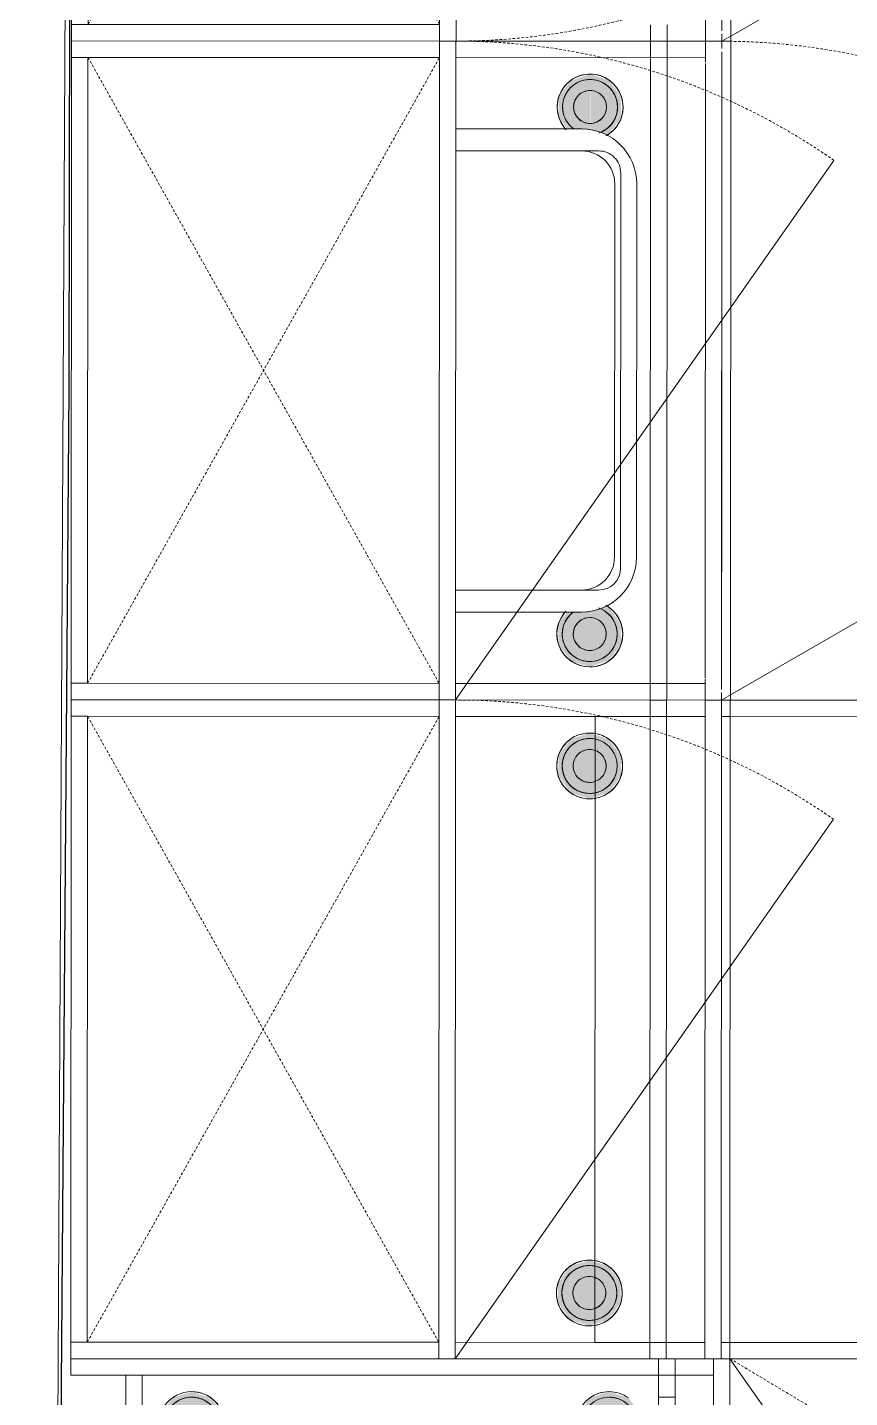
# Model space of a CAD drawing. Header units: millimetres. Extents: x -813692 to 807431, y 0 to 1813163.
# Drawn here: x 4388 to 5136, y 806944 to 808192 of the extents above; entities that cross this region are included whole.
import ezdxf

# ---------------------------------------------------------------- set-up
doc = ezdxf.new("R2010")
doc.units = ezdxf.units.MM
doc.linetypes.add('Линия сетки', pattern=[22.225, 12.7, -3.175, 3.175, -3.175])
doc.linetypes.add('Сверху', pattern=[3.96875, 2.38125, -1.5875])
for name, color, linetype, lineweight in [('A-ANNO-DIMS', 7, 'Continuous', 9), ('A-GENM', 252, 'Continuous', 9), ('I-FURN', 252, 'Continuous', 9), ('KR_0.35', 252, 'Continuous', 35), ('P-SANR-FIXT', 252, 'Continuous', 9), ('S-GRID', 252, 'Continuous', 9), ('АР_кирпич250', 252, 'Continuous', 30), ('АР_монолит', 252, 'Continuous', 50), ('АР_Площади', 252, 'Continuous', 0)]:
    doc.layers.add(name, color=color, linetype=linetype, lineweight=lineweight)
doc.styles.add('GOST 2.304', font='')
doc.styles.get('GOST 2.304').set_extended_font_data('GOST Common')
doc.dimstyles.new('М-200', dxfattribs={"dimtxt": 400, "dimasz": 160, "dimexe": 200, "dimexo": 400, "dimgap": 50, "dimtad": 1, "dimdec": 0, "dimzin": 0, "dimdsep": 46, "dimtxsty": 'GOST 2.304', "dimblk": 'ARCHTICK', "dimcen": 180, "dimdle": 200, "dimadec": 0, "dimazin": 0, "dimtfac": 1, "dimtdec": 0, "dimtmove": 1, "dimatfit": 0, "dimfxl": 1, "dimtolj": 1, "dimtzin": 0, "dimarcsym": 0})

# ---------------------------------------------------------------- blocks, each defined once
blk = doc.blocks.new('КР_подвал')
at = {"layer": 'KR_0.35', "ltscale": 200}
blk.add_arc((238650, 100250), 100750, 270, 326, dxfattribs=at)
blk = doc.blocks.new('_ArchTick')
at = {"color": 0, "linetype": 'ByBlock', "const_width": 0.15}
blk.add_lwpolyline([(-0.5, -0.5), (0.5, 0.5)], dxfattribs=at)
blk = doc.blocks.new('*D38')
at = {"layer": 'A-ANNO-DIMS', "color": 0, "lineweight": -2, "transparency": 16777216}
blk.add_arc((-165703.8, -113309.3), 107894.2, 269.999998, 325.999999, dxfattribs=at)
at = {"layer": 'Defpoints', "color": 0, "lineweight": 30, "transparency": 16777216}
for p in [(-165703.8, -113309.3), (-165703.8, -113309.3), (-75741.3, -173989.8), (-131171, -215527.9), (-165703.8, -221903.3)]:
    blk.add_point(p, dxfattribs=at)
at = {"layer": 'A-ANNO-DIMS', "color": 0, "lineweight": -2, "transparency": 16777216, "xscale": 160, "yscale": 160, "zscale": 160}
for p, rotation in [((-76255.4, -173643), 55.99999895826774), ((-165703.8, -221203.5), 179.9999981265246)]:
    blk.add_blockref('_ArchTick', p, dxfattribs=dict(at, rotation=rotation))
at = {"layer": 'A-ANNO-DIMS', "color": 0, "transparency": 16777216, "insert": (-114299.5, -207822), "char_height": 400, "attachment_point": 5, "rotation": 28.5412, "style": 'GOST 2.304'}
blk.add_mtext('\\A1;56,0%%D', dxfattribs=at)
blk = doc.blocks.new('Кухня - шкаф пенал - Кухня - шкаф пенал - духовой шкаф _ СВЧ-V1278-Ур_ ЧП_ -1 этаж_2_')
at = {"layer": 'I-FURN', "true_color": 0x3f3f3f, "transparency": 33554662}
for points in [[(510, -110), (570, -110), (564.3, -92.4), (549.3, -81.5), (530.7, -81.5), (515.7, -92.4)], [(515, -110), (525, -110), (530.7, -98.8), (540, -95), (550.6, -99.4), (555, -110), (565, -110), (560.2, -95.3), (547.7, -86.2), (530.7, -87.3), (519.8, -95.3), (515.7, -107.8)], [(510, -110), (515.7, -127.6), (530.7, -138.5), (549.3, -138.5), (564.3, -127.6), (570, -110), (540, -110)], [(510, -490), (570, -490), (564.3, -472.4), (549.3, -461.5), (530.7, -461.5), (515.7, -472.4)], [(515, -490), (525, -490), (530.7, -478.8), (540, -475), (550.6, -479.4), (555, -490), (565, -490), (560.2, -475.3), (547.7, -466.2), (530.7, -467.3), (519.8, -475.3), (515.7, -487.8)], [(510, -490), (515.7, -507.6), (530.7, -518.5), (549.3, -518.5), (564.3, -507.6), (570, -490), (540, -490)]]:
    blk.add_hatch(color=250, dxfattribs=at).paths.add_polyline_path(points, flags=0)
at = {"layer": 'A-GENM', "color": 254, "linetype": 'Сверху', "true_color": 0xe6e6e6}
blk.add_line((600, -600), (0, -600), dxfattribs=at)
blk.add_line((600, -600), (0, -600), dxfattribs=at)
at = {"layer": 'A-GENM'}
for q in [(108.5, -944.1), (108.5, -944.1), (600, -1100)]:
    blk.add_line((600, -600), q, dxfattribs=at)
at = {"layer": 'A-GENM', "linetype": 'Сверху'}
blk.add_line((600, -600), (300, -1100), dxfattribs=at)
at = {"layer": 'I-FURN'}
for p, q in [((585, 0), (585, -585)), ((600, 0), (585, 0)), ((600, -585), (600, 0)), ((585, -50), (15, -50)), ((585, -585), (585, -50)), ((600, -585), (0, -585)), ((15, -585), (585, -585)), ((585, -585), (600, -585)), ((600, -600), (600, -585)), ((0, -600), (600, -600))]:
    blk.add_line(p, q, dxfattribs=at)
at = {"layer": 'I-FURN', "color": 254, "true_color": 0xe6e6e6}
for p, q in [((585, 0), (600, 0)), ((585, -50), (585, 0)), ((600, 0), (600, -195)), ((585, -50), (15, -50)), ((15, -50), (585, -50)), ((15, -65), (585, -65)), ((585, -535), (599.8, -535)), ((599.8, -550), (585, -550)), ((600, -585), (600, -600)), ((600, -585), (600, -600)), ((600, -600), (0, -600)), ((600, -600), (0, -600))]:
    blk.add_line(p, q, dxfattribs=at)
at = {"layer": 'I-FURN', "color": 7, "true_color": 0xfcfcfc}
for p, q in [((15, -50), (585, -50)), ((585, -50), (15, -50)), ((585, -65), (585, -50)), ((585, -50), (585, -585)), ((585, -65), (15, -65)), ((585, -585), (585, -65)), ((599.8, -535), (585, -535)), ((585, -550), (599.8, -550)), ((15, -585), (585, -585)), ((585, -585), (15, -585)), ((585, -585), (600, -585)), ((585, -585), (600, -585)), ((600, -585), (600, -600)), ((600, -600), (600, -585)), ((480, -600), (600, -600)), ((480, -600), (600, -600))]:
    blk.add_line(p, q, dxfattribs=at)
at = {"layer": 'I-FURN', "color": 7, "true_color": 0xfefefe}
for p, q in [((585, -50), (15, -50)), ((15, -50), (585, -50)), ((15, -50), (585, -50)), ((585, -50), (15, -50)), ((15, -50), (585, -50)), ((585, -50), (15, -50)), ((15, -50), (585, -50)), ((15, -50), (585, -50)), ((585, -50), (15, -50)), ((585, -50), (585, -65)), ((585, -65), (585, -50)), ((585, -50), (585, -65)), ((585, -65), (585, -50)), ((585, -50), (585, -65)), ((585, -65), (585, -50)), ((585, -50), (585, -65)), ((585, -65), (585, -50)), ((585, -50), (585, -65)), ((585, -50), (585, -65)), ((585, -65), (585, -50)), ((585, -65), (585, -50)), ((15, -65), (585, -65)), ((585, -65), (15, -65)), ((585, -585), (585, -65)), ((585, -65), (585, -585)), ((585, -65), (585, -585)), ((585, -585), (585, -65)), ((585, -65), (585, -585)), ((585, -65), (585, -585)), ((585, -585), (585, -65)), ((585, -585), (585, -65)), ((600, -195), (600, -200.7)), ((600, -350), (600, -577)), ((15, -535), (585, -535)), ((565, -535), (35, -535)), ((35, -535), (565, -535)), ((565, -535), (35, -535)), ((585, -535), (565, -535)), ((565, -550), (565, -535)), ((565, -550), (565, -535)), ((600, -550), (600, -535)), ((600, -542), (600, -535)), ((600, -550), (600, -542)), ((585, -550), (15, -550)), ((35, -550), (565, -550)), ((35, -550), (565, -550)), ((565, -550), (35, -550)), ((565, -550), (585, -550)), ((15, -585), (585, -585)), ((15, -585), (585, -585)), ((585, -585), (15, -585)), ((585, -585), (480, -585)), ((585, -585), (480, -585)), ((480, -585), (585, -585)), ((480, -585), (585, -585)), ((480, -585), (585, -585)), ((585, -585), (480, -585)), ((585, -585), (550, -585)), ((550, -585), (585, -585)), ((585, -585), (550, -585)), ((550, -585), (585, -585)), ((585, -585), (550, -585)), ((585, -585), (550, -585)), ((550, -585), (585, -585)), ((600, -585), (585, -585)), ((600, -585), (585, -585)), ((585, -585), (600, -585)), ((599.8, -585), (585, -585)), ((585, -585), (599.8, -585)), ((585, -585), (600, -585)), ((599.8, -585), (585, -585)), ((599.8, -585), (585, -585)), ((600, -577), (600, -585)), ((600, -585), (600, -600)), ((600, -592), (600, -585)), ((600, -585), (600, -592)), ((600, -585), (600, -592)), ((600, -585), (600, -600)), ((600, -600), (600, -592)), ((600, -592), (600, -600)), ((600, -592), (600, -600)), ((600, -600), (520, -600)), ((600, -600), (520, -600)), ((550, -600), (599.8, -600)), ((599.8, -600), (550, -600)), ((550, -600), (599.8, -600))]:
    blk.add_line(p, q, dxfattribs=at)
at = {"layer": 'I-FURN', "color": 251, "true_color": 0x515151}
for centre, radius, start, end in [((540, -110), 30, 0, 108), ((540, -110), 25, 0, 72), ((540, -110), 25, 0, 72), ((540, -110), 25, 0, 36), ((540, -110), 30, 180, 360), ((540, -110), 25, 180, 0), ((540, -110), 25, 288, 360), ((540, -110), 25, 324, 360), ((540, -490), 30, 0, 72), ((540, -490), 25, 0, 180), ((540, -490), 25, 0, 180), ((540, -490), 25, 0, 180), ((540, -490), 25, 180, 0), ((540, -490), 25, 180, 0), ((540, -490), 25, 324, 0), ((540, -490), 30, 324, 0)]:
    blk.add_arc(centre, radius, start, end, dxfattribs=at)
at = {"layer": 'I-FURN', "color": 7, "true_color": 0xfefefe}
for centre, start, end in [((540, -110), 0, 108), ((540, -110), 288, 360), ((540, -490), 0, 36), ((540, -490), 324, 0)]:
    blk.add_arc(centre, 30, start, end, dxfattribs=at)
at = {"layer": 'I-FURN', "color": 250, "true_color": 0x404040}
for centre, start, end in [((540, -110), 360, 36), ((540, -110), 324, 360), ((540, -490), 360, 180), ((540, -490), 324, 360)]:
    blk.add_arc(centre, 25, start, end, dxfattribs=at)
blk = doc.blocks.new('Кухня - нижний модуль - Кухня - нижний модуль-V1280-Ур_ ЧП_ -1 этаж_2_')
at = {"layer": 'I-FURN', "true_color": 0x3f3f3f, "transparency": 33554662}
for points in [[(30, -472), (90, -472), (84.3, -454.4), (69.3, -443.5), (50.7, -443.5), (35.7, -454.4)], [(35, -472), (45, -472), (50.7, -460.8), (60, -457), (70.6, -461.4), (75, -472), (85, -472), (80.2, -457.3), (67.7, -448.2), (50.7, -449.3), (39.8, -457.3), (35, -472)], [(510, -472), (570, -472), (564.3, -454.4), (549.3, -443.5), (530.7, -443.5), (515.7, -454.4)], [(515, -472), (525, -472), (530.7, -460.8), (540, -457), (550.6, -461.4), (555, -472), (565, -472), (560.2, -457.3), (547.7, -448.2), (530.7, -449.3), (519.8, -457.3), (515, -472)], [(30, -472), (31.6, -477), (88.4, -477), (90, -472), (60, -472)], [(35, -472), (39.8, -486.7), (52.3, -495.8), (69.3, -494.7), (80.2, -486.7), (84.3, -472), (75, -472), (69.3, -483.2), (60, -487), (49.4, -482.6), (45, -472), (35.7, -472)], [(510, -472), (511.6, -477), (568.5, -476.7), (570, -472), (540, -472)], [(515, -472), (519.8, -486.7), (532.3, -495.8), (549.3, -494.7), (560.2, -486.7), (564.3, -472), (555, -472), (549.3, -483.2), (540, -487), (529.4, -482.6), (525, -472), (515.7, -472)], [(31.6, -477), (35.7, -489.6), (50.7, -500.5), (69.3, -500.5), (84.3, -489.6), (88.4, -477), (53.1, -477)], [(511.6, -477), (515.7, -489.6), (530.7, -500.5), (549.3, -500.5), (564.3, -489.6), (568.4, -477), (533.1, -477)]]:
    blk.add_hatch(color=250, dxfattribs=at).paths.add_polyline_path(points, flags=0)
at = {"layer": 'A-GENM', "color": 7, "true_color": 0xfefefe}
blk.add_line((0, -592), (0, -600), dxfattribs=at)
at = {"layer": 'A-GENM', "color": 7, "true_color": 0xfcfcfc}
blk.add_line((600, -592), (0.2, -592), dxfattribs=at)
at = {"layer": 'A-GENM', "color": 254, "true_color": 0xe6e6e6}
for p, q in [((15, -592), (15, -600)), ((585, -592), (585, -600)), ((600, -600), (600, -592))]:
    blk.add_line(p, q, dxfattribs=at)
at = {"layer": 'A-GENM'}
for p, q in [((0, -600), (0, -992)), ((15, -600), (15, -777)), ((585, -600), (585, -777)), ((600, -992), (600, -600))]:
    blk.add_line(p, q, dxfattribs=at)
at = {"layer": 'I-FURN', "color": 7, "true_color": 0xfefefe}
for p, q in [((0, -350), (0, -577)), ((0, -577), (0, -350)), ((0, -577), (0, -350)), ((600, -350), (600, -577)), ((15, -577), (15, -477)), ((15, -477), (15, -577)), ((585, -477), (585, -577)), ((585, -577), (585, -477)), ((0, -527), (0, -542)), ((0, -535), (0, -527)), ((0, -542), (0, -535)), ((600, -527), (0.2, -527)), ((0.2, -527), (600, -527)), ((600, -542), (600, -527)), ((600, -527), (600, -542)), ((0.2, -542), (600, -542)), ((600, -542), (0.2, -542)), ((0, -585), (0, -577)), ((0, -585), (0, -592)), ((0, -592), (0, -585)), ((0, -585), (0, -600)), ((0, -600), (0, -585)), ((0.2, -577), (600, -577)), ((0.2, -577), (600, -577)), ((600, -577), (0.2, -577)), ((15, -577), (0.2, -577)), ((585, -577), (15, -577)), ((600, -577), (585, -577))]:
    blk.add_line(p, q, dxfattribs=at)
at = {"layer": 'I-FURN', "color": 7, "true_color": 0xfcfcfc}
for p, q in [((0, -350), (0, -577)), ((0, -585), (0, -350)), ((15, -350), (15, -477)), ((585, -477), (585, -350)), ((600, -577), (600, -350)), ((600, -350), (600, -577)), ((15, -477), (585, -477)), ((0, -577), (0, -585)), ((600, -577), (600, -592)), ((600, -592), (0.2, -592))]:
    blk.add_line(p, q, dxfattribs=at)
at = {"layer": 'I-FURN', "color": 254, "true_color": 0xe6e6e6}
for p, q in [((0, -350), (0, -585)), ((15, -577), (15, -350)), ((585, -350), (585, -577)), ((600, -577), (600, -350)), ((600, -350), (600, -600)), ((585, -477), (15, -477)), ((15, -477), (15, -577)), ((585, -577), (585, -477)), ((600, -577), (0.2, -577)), ((0.2, -577), (15, -577)), ((15, -577), (585, -577)), ((585, -577), (600, -577)), ((600, -592), (600, -577)), ((0.2, -592), (600, -592)), ((600, -600), (0.2, -600))]:
    blk.add_line(p, q, dxfattribs=at)
at = {"layer": 'I-FURN'}
for p, q in [((600, -600), (600, -350)), ((0.2, -600), (600, -600))]:
    blk.add_line(p, q, dxfattribs=at)
at = {"layer": 'I-FURN', "color": 251, "true_color": 0x515151}
for centre, radius, start, end in [((60, -472), 30, 72, 180), ((60, -472), 25, 72, 180), ((60, -472), 25, 0, 180), ((60, -472), 25, 36, 144), ((60, -472), 25, 0, 72), ((60, -472), 30, 0, 72), ((540, -472), 25, 72, 180), ((540, -472), 25, 0, 180), ((540, -472), 30, 0, 144), ((540, -472), 25, 108, 144), ((540, -472), 25, 0, 108), ((540, -472), 25, 36, 72), ((60, -472), 25, 144, 180), ((60, -472), 15, 45, 180), ((60, -472), 15, 135, 180), ((60, -472), 15, 45, 135), ((60, -472), 15, 0, 45), ((60, -472), 15, 0, 45), ((60, -472), 25, 0, 36), ((540, -472), 30, 144, 180), ((540, -472), 25, 144, 180), ((540, -472), 15, 90, 180), ((540, -472), 15, 0, 180), ((540, -472), 15, 45, 90), ((540, -472), 15, 0, 45), ((540, -472), 25, 0, 36), ((60, -472), 30, 180, 190.2078), ((60, -472), 25, 180, 192.2494), ((60, -472), 25, 180, 192.2494), ((60, -472), 25, 180, 192.2494), ((60, -472), 15, 180, 201.2132), ((60, -472), 15, 180, 201.2132), ((60, -472), 15, 338.7868, 0), ((60, -472), 15, 338.7868, 0), ((60, -472), 25, 347.7506, 360), ((60, -472), 25, 347.7506, 0), ((60, -472), 25, 347.7506, 0), ((60, -472), 30, 349.7922, 0), ((540, -472), 30, 180, 190.2078), ((540, -472), 25, 180, 192.2494), ((540, -472), 25, 180, 192.2494), ((540, -472), 25, 180, 192.2494), ((540, -472), 15, 180, 201.2132), ((540, -472), 15, 180, 201.2132), ((540, -472), 15, 338.7868, 0), ((540, -472), 15, 338.7868, 0), ((540, -472), 25, 347.7506, 0), ((540, -472), 25, 347.7506, 0), ((540, -472), 25, 347.7506, 0), ((540, -472), 30, 349.7922, 0), ((60, -472), 30, 190.2078, 216), ((60, -472), 25, 192.2494, 252), ((60, -472), 25, 192.2494, 216), ((60, -472), 25, 192.2494, 216), ((60, -472), 15, 201.2132, 270), ((60, -472), 15, 201.2132, 225), ((60, -472), 15, 225, 270), ((60, -472), 15, 270, 315), ((60, -472), 15, 270, 315), ((60, -472), 25, 288, 347.7506), ((60, -472), 30, 288, 349.7922), ((60, -472), 15, 315, 338.7868), ((60, -472), 15, 315, 338.7868), ((60, -472), 25, 324, 347.7506), ((60, -472), 25, 324, 347.7506), ((540, -472), 30, 190.2078, 216), ((540, -472), 25, 192.2494, 216), ((540, -472), 25, 192.2494, 216), ((540, -472), 25, 192.2494, 216), ((540, -472), 15, 201.2132, 225), ((540, -472), 15, 201.2132, 225), ((540, -472), 15, 225, 315), ((540, -472), 15, 225, 270), ((540, -472), 15, 270, 315), ((540, -472), 15, 315, 338.7868), ((540, -472), 15, 315, 338.7868), ((540, -472), 25, 324, 347.7506), ((540, -472), 25, 324, 347.7506), ((540, -472), 25, 324, 347.7506), ((540, -472), 30, 324, 349.7922), ((60, -472), 30, 216, 288), ((60, -472), 25, 216, 252), ((60, -472), 25, 216, 252), ((60, -472), 25, 252, 324), ((60, -472), 25, 252, 288), ((60, -472), 25, 252, 288), ((60, -472), 25, 288, 324), ((540, -472), 30, 216, 252), ((540, -472), 25, 216, 252), ((540, -472), 25, 216, 252), ((540, -472), 25, 216, 252), ((540, -472), 30, 252, 324), ((540, -472), 25, 252, 324), ((540, -472), 25, 252, 324), ((540, -472), 25, 252, 324)]:
    blk.add_arc(centre, radius, start, end, dxfattribs=at)
at = {"layer": 'I-FURN', "color": 7, "true_color": 0xfcfcfc}
for centre, start, end in [((60, -472), 0, 180), ((540, -472), 0, 180), ((60, -472), 180, 190.2078), ((60, -472), 349.7922, 0), ((540, -472), 180, 190.2078), ((540, -472), 349.7922, 0)]:
    blk.add_arc(centre, 30, start, end, dxfattribs=at)
at = {"layer": 'I-FURN', "color": 250, "true_color": 0x404040}
for centre, start, end in [((60, -472), 108, 144), ((60, -472), 360, 108), ((540, -472), 36, 180), ((60, -472), 144, 180), ((540, -472), 360, 36), ((60, -472), 180, 192.2494), ((60, -472), 347.7506, 360), ((540, -472), 180, 192.2494), ((540, -472), 347.7506, 360), ((60, -472), 192.2494, 252), ((60, -472), 252, 347.7506), ((540, -472), 192.2494, 252), ((540, -472), 324, 347.7506), ((540, -472), 252, 324)]:
    blk.add_arc(centre, 25, start, end, dxfattribs=at)
at = {"layer": 'I-FURN', "color": 7, "true_color": 0xfefefe}
for centre, start, end in [((60, -472), 190.2078, 324), ((60, -472), 324, 349.7922), ((540, -472), 190.2078, 216), ((540, -472), 324, 349.7922), ((540, -472), 216, 324)]:
    blk.add_arc(centre, 30, start, end, dxfattribs=at)
blk = doc.blocks.new('Кухня - нижний модуль - Кухня - нижний модуль под мойку-15524379-Ур_ ЧП_ -1 этаж_2_')
at = {"layer": 'A-GENM', "color": 7, "linetype": 'Сверху', "true_color": 0xfcfcfc}
for p, q in [((0, -592), (6.7, -592)), ((6.7, -592), (0, -592)), ((9.6, -592), (590.4, -592)), ((590.4, -592), (9.6, -592)), ((593.3, -592), (600, -592)), ((600, -592), (593.3, -592))]:
    blk.add_line(p, q, dxfattribs=at)
at = {"layer": 'A-GENM', "color": 254, "true_color": 0xe6e6e6}
for p, q in [((0, -592), (2.7, -596.7)), ((3.1, -597.4), (4.6, -600))]:
    blk.add_line(p, q, dxfattribs=at)
at = {"layer": 'A-GENM'}
blk.add_line((4.6, -600), (300, -1111.6), dxfattribs=at)
at = {"layer": 'A-GENM', "color": 254, "linetype": 'Сверху', "true_color": 0xe6e6e6}
blk.add_arc((0, -592), 600, 359.3051, 0, dxfattribs=at)
at = {"layer": 'A-GENM', "linetype": 'Сверху'}
blk.add_arc((0, -592), 600, 300, 359.2459, dxfattribs=at)
blk = doc.blocks.new('Кухня - нижний модуль - Кухня - нижний модуль под мойку-V1281-Ур_ ЧП_ -1 этаж_2_')
at = {"layer": 'A-GENM', "color": 254, "true_color": 0xe6e6e6}
for p, q in [((0, -592), (2.7, -596.7)), ((3.1, -597.4), (4.6, -600))]:
    blk.add_line(p, q, dxfattribs=at)
at = {"layer": 'A-GENM', "color": 7, "linetype": 'Сверху', "true_color": 0xfcfcfc}
for p, q in [((6.7, -592), (0, -592)), ((0, -592), (6.7, -592)), ((590.4, -592), (9.6, -592)), ((9.6, -592), (590.4, -592))]:
    blk.add_line(p, q, dxfattribs=at)
at = {"layer": 'A-GENM'}
blk.add_line((4.6, -600), (300, -1111.6), dxfattribs=at)
at = {"layer": 'I-FURN', "color": 7, "true_color": 0xfefefe}
for p, q in [((0, -350), (0, -577)), ((0, -577), (0, -350)), ((0, -577), (0, -350)), ((15, -527), (0, -527)), ((0, -527), (0, -542)), ((0, -542), (0, -527)), ((0, -527), (15, -527)), ((0, -542), (15, -542)), ((15, -542), (0, -542)), ((0, -592), (0, -577)), ((0, -577), (15, -577)), ((0, -577), (15, -577)), ((15, -577), (0, -577)), ((15, -577), (0, -577))]:
    blk.add_line(p, q, dxfattribs=at)
at = {"layer": 'I-FURN', "color": 7, "true_color": 0xfcfcfc}
for p, q in [((0, -350), (0, -577)), ((0, -600), (0, -350)), ((0, -577), (0, -592)), ((6.7, -592), (0, -592)), ((590.4, -592), (9.6, -592))]:
    blk.add_line(p, q, dxfattribs=at)
at = {"layer": 'I-FURN'}
for p, q in [((0, -350), (0, -600)), ((0, -600), (600, -600))]:
    blk.add_line(p, q, dxfattribs=at)
at = {"layer": 'I-FURN', "color": 254, "true_color": 0xe6e6e6}
for p, q in [((19.2, -577), (0, -577)), ((0, -577), (15, -577)), ((0, -592), (6.7, -592)), ((9.6, -592), (590.4, -592)), ((600, -600), (0, -600))]:
    blk.add_line(p, q, dxfattribs=at)
blk = doc.blocks.new('Кухня - верхний модуль - Кухня - верхний модуль-15257661-Ур_ ЧП_ -1 этаж_2_')
at = {"layer": 'A-GENM'}
for p, q in [((15, 0), (0, 0)), ((0, 0), (0, -335)), ((15, 0), (15, -15)), ((585, 0), (15, 0)), ((15, -335), (15, 0)), ((585, -15), (585, 0)), ((585, 0), (585, -335)), ((600, 0), (585, 0)), ((600, -335), (600, 0)), ((585, -15), (15, -15)), ((15, -15), (15, -335)), ((15, -15), (585, -15)), ((585, -335), (585, -15)), ((600, -335), (0, -335)), ((0, -335), (0, -350)), ((0, -335), (15, -335)), ((15, -335), (585, -335)), ((585, -335), (600, -335)), ((600, -350), (600, -335)), ((0, -350), (600, -350)), ((600, -350), (108.5, -694.1))]:
    blk.add_line(p, q, dxfattribs=at)
at = {"layer": 'A-GENM', "linetype": 'Сверху'}
for p, q in [((585, -15), (15, -335)), ((15, -15), (585, -335))]:
    blk.add_line(p, q, dxfattribs=at)
blk.add_arc((600, -350), 600, 180, 215, dxfattribs=at)
blk = doc.blocks.new('Кухня - верхний модуль - Кухня - верхний модуль-15257663-Ур_ ЧП_ -1 этаж_2_')
at = {"layer": 'A-GENM'}
for p, q in [((15, 0), (0, 0)), ((0, 0), (0, -335)), ((15, 0), (15, -15)), ((585, 0), (15, 0)), ((15, -335), (15, 0)), ((585, -15), (585, 0)), ((585, 0), (585, -335)), ((600, 0), (585, 0)), ((600, -335), (600, 0)), ((585, -15), (15, -15)), ((15, -15), (15, -335)), ((15, -15), (585, -15)), ((585, -335), (585, -15)), ((600, -335), (0, -335)), ((0, -335), (0, -350)), ((0, -335), (15, -335)), ((15, -335), (585, -335)), ((585, -335), (600, -335)), ((600, -350), (600, -335)), ((0, -350), (491.5, -694.1)), ((0, -350), (600, -350))]:
    blk.add_line(p, q, dxfattribs=at)
at = {"layer": 'A-GENM', "linetype": 'Сверху'}
for p, q in [((585, -15), (15, -335)), ((15, -15), (585, -335))]:
    blk.add_line(p, q, dxfattribs=at)
blk.add_arc((0, -350), 600, 325, 0, dxfattribs=at)
blk = doc.blocks.new('Оси200')
at = {"layer": 'S-GRID', "linetype": 'Линия сетки', "ltscale": 100}
for radius, start, end in [(80394.8, 269.999994, 325.999999), (87894.8, 269.999995, 325.999999), (92394.8, 269.999996, 326), (100494, 269.999991, 325.999999)]:
    blk.add_arc((-165703.8, -113309.3), radius, start, end, dxfattribs=at)
at = {"layer": 'A-ANNO-DIMS'}
dim = blk.add_angular_dim_2l(base=(-131171, -215527.9), line1=((-165703.8, -113309.3), (-75741.3, -173989.8)), line2=((-165703.8, -113309.3), (-165703.8, -221903.3)), text='56,0%%D', dimstyle='М-200', override={"dimadec": 2, "dimtmove": 2}, dxfattribs=at)
dim.commit()
dim.dimension.update_dxf_attribs({"geometry": '*D38', "text_midpoint": (-114299.5, -207822), "dimtype": 130})

msp = doc.modelspace()

# ---------------------------------------------------------------- hatches: boundary and pattern name
at = {"layer": 'I-FURN', "true_color": 0x3f3f3f, "transparency": 33554662}
for points in [[(4899.9, 808098.5), (4900, 808149.5), (4882.3, 808143.7), (4871.4, 808128.8), (4871.4, 808110.2), (4879.2, 808099.5), (4892.4, 808099.5)], [(4899.9, 808098.5), (4899.9, 808104.5), (4888.8, 808110.2), (4885, 808119.5), (4889.3, 808130.1), (4900, 808134.5), (4900, 808144.5), (4885.3, 808139.7), (4876.2, 808127.2), (4877.3, 808110.2), (4885.9, 808099.5), (4899.9, 808098.5)], [(4907.5, 808096.9), (4914.6, 808099.2), (4923.7, 808111.7), (4922.6, 808128.7), (4913.1, 808140.2), (4900, 808143.7), (4900, 808134.5), (4911.1, 808128.7), (4915, 808119.5), (4910.6, 808108.9), (4899.9, 808104.5), (4900.2, 808098.5), (4907.4, 808096.9)], [(4914.2, 808094.1), (4917.9, 808095.7), (4928.5, 808110.2), (4927.7, 808129.8), (4917.6, 808143.7), (4900, 808149.5), (4900.2, 808098.5), (4907.9, 808096.7), (4913.1, 808094.6)], [(4899.7, 807609.5), (4899.7, 807660.5), (4885.2, 807659.5), (4879, 807659.5), (4871.2, 807648.8), (4871.2, 807630.2), (4882, 807615.2)], [(4899.7, 807614.5), (4899.7, 807624.5), (4888.5, 807630.2), (4884.7, 807639.5), (4889.1, 807650.1), (4899.7, 807654.5), (4899.7, 807660.5), (4884.8, 807659.5), (4875.9, 807647.2), (4877, 807630.2), (4885, 807619.3), (4899.7, 807614.5)], [(4899.7, 807609.5), (4917.7, 807615.7), (4928.2, 807630.2), (4927.7, 807649.4), (4917.2, 807663.8), (4912.9, 807664.4), (4905.1, 807661.2), (4899.7, 807659.5), (4899.7, 807639.5)], [(4899.7, 807614.5), (4914.4, 807619.2), (4923.5, 807631.7), (4922.4, 807648.7), (4912.9, 807660.2), (4907.2, 807662), (4905.1, 807661.2), (4899.7, 807659.5), (4899.7, 807654.5), (4910.9, 807648.7), (4914.7, 807639.5), (4910.3, 807628.9), (4899.7, 807624.5), (4899.7, 807615.2)]]:
    msp.add_hatch(color=250, dxfattribs=at).paths.add_polyline_path(points, flags=0)

# ---------------------------------------------------------------- linework, layer by layer
at = {"layer": 'I-FURN'}
for p, q in [((5028, 808179.4), (4778, 808179.5)), ((5027.7, 807579.4), (5028, 808179.4)), ((4777.9, 808079.5), (4907.9, 808079.5)), ((4927.9, 808059.5), (4927.7, 807699.5)), ((4907.7, 807679.5), (4777.7, 807679.5)), ((4777.6, 807579.5), (5027.7, 807579.4))]:
    msp.add_line(p, q, dxfattribs=at)
at = {"layer": 'I-FURN', "color": 7, "true_color": 0xfcfcfc}
for p, q in [((4778, 808179.5), (5028, 808179.4)), ((5005, 808179.4), (4778, 808179.5)), ((5020, 808179.4), (5005, 808179.4)), ((5020, 808179.4), (5020, 808172.7)), ((5020, 808169.8), (5019.7, 807589)), ((5005, 808164.4), (4777.9, 808164.5)), ((4954.7, 807595.1), (4955, 808163.7)), ((4969.7, 807594.4), (4970, 808164.4)), ((5004.7, 807599.6), (5005, 808159.2)), ((5005, 808160.2), (5005, 808164.4)), ((4777.6, 807594.5), (5004.7, 807594.4)), ((5004.7, 807594.4), (5004.7, 807598.6)), ((5019.7, 807586.1), (5019.7, 807579.4)), ((5004.7, 807579.4), (4777.6, 807579.5)), ((4777.6, 807579.5), (5004.7, 807579.4)), ((5019.7, 807579.4), (5004.7, 807579.4))]:
    msp.add_line(p, q, dxfattribs=at)
at = {"layer": 'I-FURN', "color": 7, "true_color": 0xfefefe}
for p, q in [((4778, 808179.5), (5005, 808179.4)), ((5005, 808179.4), (4778, 808179.5)), ((4778, 808179.5), (5005, 808179.4)), ((4970, 808179.4), (4955, 808179.4)), ((4955, 808164.4), (4955, 808179.4)), ((4955, 808179.4), (4955, 808164.4)), ((4955, 808179.4), (4970, 808179.4)), ((4970, 808164.4), (4970, 808179.4)), ((4970, 808179.4), (4970, 808164.4)), ((5005, 808164.4), (5005, 808179.4)), ((5005, 808164.4), (5005, 808179.4)), ((5005, 808179.4), (5005, 808164.4)), ((5005, 808164.4), (5005, 808179.4)), ((5005, 808179.4), (5020, 808179.4)), ((4955, 808163.7), (4954.7, 807595.1)), ((4970, 808164.4), (4969.7, 807594.4)), ((5005, 808159.2), (5004.7, 807599.6)), ((5004.7, 807599.6), (5005, 808159.2)), ((5005, 808164.4), (5005, 808160.2)), ((5005, 808160.2), (5005, 808164.4)), ((4954.7, 807579.4), (4954.7, 807594.4)), ((4954.7, 807594.4), (4954.7, 807579.4)), ((4969.7, 807579.4), (4969.7, 807594.4)), ((4969.7, 807594.4), (4969.7, 807579.4)), ((5004.7, 807598.6), (5004.7, 807594.4)), ((5004.7, 807594.4), (5004.7, 807598.6)), ((5004.7, 807594.4), (5004.7, 807579.4)), ((5004.7, 807579.4), (5004.7, 807594.4)), ((5004.7, 807594.4), (5004.7, 807579.4)), ((5004.7, 807579.4), (5004.7, 807594.4)), ((5004.7, 807579.4), (4777.6, 807579.5)), ((4954.7, 807579.4), (4969.7, 807579.4)), ((4969.7, 807579.4), (4954.7, 807579.4))]:
    msp.add_line(p, q, dxfattribs=at)
at = {"layer": 'I-FURN', "color": 254, "true_color": 0xe6e6e6}
for p, q in [((5005, 808179.4), (5005, 808164.4)), ((5005, 808179.4), (5005, 808160.2)), ((5020, 808172.7), (5020, 808179.4)), ((5028, 808179.4), (5027.7, 807579.4)), ((5019.7, 807589), (5020, 808169.8)), ((4777.9, 808164.5), (5005, 808164.4)), ((5005, 808159.2), (5004.7, 807599.6)), ((5004.7, 807594.4), (4777.6, 807594.5)), ((5004.7, 807598.6), (5004.7, 807579.4)), ((5004.7, 807579.4), (5004.7, 807594.4)), ((5019.7, 807579.4), (5019.7, 807586.1)), ((5027.7, 807579.4), (4777.6, 807579.5)), ((4777.6, 807579.5), (5004.7, 807579.4)), ((5004.7, 807579.4), (5019.7, 807579.4))]:
    msp.add_line(p, q, dxfattribs=at)
at = {"layer": 'I-FURN', "color": 7, "true_color": 0xfcfcfc}
for centre, start, end in [((4900, 808119.5), 89.9693, 223.7026), ((4900, 808119.5), 299.1203, 89.9693), ((4899.7, 807639.5), 136.2011, 269.9693), ((4899.7, 807639.5), 53.9693, 60.8534), ((4899.7, 807639.5), 341.9693, 53.9693), ((4899.7, 807639.5), 269.9693, 341.9693)]:
    msp.add_arc(centre, 30, start, end, dxfattribs=at)
at = {"layer": 'I-FURN', "color": 251, "true_color": 0x515151}
for centre, radius, start, end in [((4900, 808119.5), 30, 125.9693, 197.9693), ((4900, 808119.5), 25, 89.9693, 197.9693), ((4900, 808119.5), 30, 89.9693, 125.9693), ((4900, 808119.5), 25, 89.9693, 125.9693), ((4900, 808119.5), 25, 89.9693, 125.9693), ((4900, 808119.5), 30, 53.9693, 89.9693), ((4900, 808119.5), 25, 305.9693, 89.9693), ((4900, 808119.5), 25, 341.9693, 89.9693), ((4900, 808119.5), 25, 341.9693, 89.9693), ((4900, 808119.5), 30, 341.9693, 53.9693), ((4900, 808119.5), 25, 125.9693, 197.9693), ((4900, 808119.5), 25, 125.9693, 197.9693), ((4900, 808119.5), 15, 89.9693, 179.9693), ((4900, 808119.5), 15, 134.9693, 179.9693), ((4900, 808119.5), 15, 89.9693, 134.9693), ((4900, 808119.5), 15, 44.9693, 89.9693), ((4900, 808119.5), 15, 44.9693, 89.9693), ((4900, 808119.5), 15, 314.9693, 44.9693), ((4900, 808119.5), 15, 359.9693, 44.9693), ((4900, 808119.5), 15, 179.9693, 224.9693), ((4900, 808119.5), 15, 179.9693, 269.9693), ((4900, 808119.5), 15, 269.9693, 359.9693), ((4900, 808119.5), 30, 197.9693, 223.7026), ((4900, 808119.5), 25, 197.9693, 233.2988), ((4900, 808119.5), 25, 197.9693, 233.2988), ((4900, 808119.5), 25, 197.9693, 233.2988), ((4900, 808119.5), 15, 224.9693, 269.9693), ((4900, 808119.5), 15, 269.9693, 314.9693), ((4900, 808119.5), 25, 288.3774, 341.9693), ((4900, 808119.5), 30, 299.1203, 341.9693), ((4900, 808119.5), 25, 305.9693, 341.9693), ((4900, 808119.5), 25, 288.3774, 305.9693), ((4900, 808119.5), 25, 288.3774, 305.9693), ((4899.7, 807639.5), 30, 136.2011, 197.9693), ((4899.7, 807639.5), 25, 126.5973, 197.9693), ((4899.7, 807639.5), 25, 126.5973, 197.9693), ((4899.7, 807639.5), 25, 126.5973, 161.9693), ((4899.7, 807639.5), 25, 269.9693, 53.9693), ((4899.7, 807639.5), 25, 53.9693, 71.6024), ((4899.7, 807639.5), 25, 53.9693, 71.6024), ((4899.7, 807639.5), 25, 53.9693, 71.6024), ((4899.7, 807639.5), 30, 17.9693, 60.8534), ((4899.7, 807639.5), 25, 17.9693, 53.9693), ((4899.7, 807639.5), 25, 17.9693, 53.9693), ((4899.7, 807639.5), 25, 161.9693, 197.9693), ((4899.7, 807639.5), 15, 89.9693, 269.9693), ((4899.7, 807639.5), 15, 89.9693, 224.9693), ((4899.7, 807639.5), 15, 44.9693, 89.9693), ((4899.7, 807639.5), 15, 359.9693, 89.9693), ((4899.7, 807639.5), 15, 314.9693, 44.9693), ((4899.7, 807639.5), 30, 305.9693, 17.9693), ((4899.7, 807639.5), 25, 341.9693, 17.9693), ((4899.7, 807639.5), 25, 341.9693, 17.9693), ((4899.7, 807639.5), 30, 197.9693, 269.9693), ((4899.7, 807639.5), 25, 197.9693, 269.9693), ((4899.7, 807639.5), 25, 197.9693, 269.9693), ((4899.7, 807639.5), 25, 197.9693, 233.9693), ((4899.7, 807639.5), 25, 269.9693, 341.9693), ((4899.7, 807639.5), 15, 314.9693, 359.9693), ((4899.7, 807639.5), 25, 305.9693, 341.9693), ((4899.7, 807639.5), 25, 233.9693, 269.9693), ((4899.7, 807639.5), 15, 224.9693, 269.9693), ((4899.7, 807639.5), 15, 269.9693, 314.9693), ((4899.7, 807639.5), 15, 269.9693, 314.9693), ((4899.7, 807639.5), 25, 269.9693, 305.9693), ((4899.7, 807639.5), 30, 269.9693, 305.9693)]:
    msp.add_arc(centre, radius, start, end, dxfattribs=at)
at = {"layer": 'I-FURN', "color": 250, "true_color": 0x404040}
for centre, start, end in [((4900, 808119.5), 89.9693, 125.9693), ((4900, 808119.5), 53.9693, 89.9693), ((4900, 808119.5), 125.9693, 197.9693), ((4900, 808119.5), 305.9693, 53.9693), ((4900, 808119.5), 197.9693, 233.2988), ((4900, 808119.5), 288.3774, 305.9693), ((4899.7, 807639.5), 126.5973, 161.9693), ((4899.7, 807639.5), 53.9693, 71.6024), ((4899.7, 807639.5), 17.9693, 53.9693), ((4899.7, 807639.5), 161.9693, 269.9693), ((4899.7, 807639.5), 341.9693, 17.9693), ((4899.7, 807639.5), 269.9693, 341.9693)]:
    msp.add_arc(centre, 25, start, end, dxfattribs=at)
at = {"layer": 'I-FURN'}
for centre, start, end in [((4907.9, 808059.5), 359.9693, 89.9693), ((4907.7, 807699.5), 269.9693, 359.9693)]:
    msp.add_arc(centre, 20, start, end, dxfattribs=at)
at = {"layer": 'P-SANR-FIXT'}
for p, q in [((4892.4, 808099.5), (4777.9, 808099.5)), ((4777.9, 808079.5), (4892.4, 808079.5)), ((4922.4, 808049.5), (4922.2, 807709.5)), ((4942.2, 807709.5), (4942.4, 808049.5)), ((4892.2, 807679.5), (4777.7, 807679.5)), ((4777.7, 807659.5), (4892.2, 807659.5))]:
    msp.add_line(p, q, dxfattribs=at)
for centre, radius, start, end in [((4892.4, 808049.5), 50, 359.9703, 89.9703), ((4892.4, 808049.5), 30, 359.9703, 89.9703), ((4892.2, 807709.5), 30, 269.9703, 359.9703), ((4892.2, 807709.5), 50, 269.9703, 359.9703)]:
    msp.add_arc(centre, radius, start, end, dxfattribs=at)
at = {"layer": 'АР_кирпич250'}
for p, q in [((4425.9, 807862.5), (4428.3, 809379.4)), ((4409.1, 805679.4), (4425.9, 807862.5))]:
    msp.add_line(p, q, dxfattribs=at)
at = {"layer": 'АР_Площади', "color": 5, "ltscale": 0.5}
msp.add_lwpolyline([(5080.3, 803622), (5080.4, 805679.4), (4409.1, 805679.4), (4428.3, 809379.4), (5077.9, 809379.4), (5080.4, 811179.4), (5044, 811625), (6928.4, 811747.5), (6944, 811547.8), (7443, 811588.4), (7426.9, 811788.2, 0.018655), (12778.3, 812445.4), (12810.8, 812247.6), (13868.5, 812421.6), (15211.3, 805525.5, -0.199825), (15087.1, 804919.9)], format="xyb", dxfattribs=at)

# ---------------------------------------------------------------- block references
at = {"layer": 'A-ANNO-DIMS', "color": 18, "lineweight": 0, "true_color": 0x000000}
msp.add_blockref('Оси200', (166995, 997181.2), dxfattribs=at)
at = {"layer": 'A-GENM', "rotation": 89.97025033539683}
for name, p in [('Кухня - верхний модуль - Кухня - верхний модуль-15257661-Ур_ ЧП_ -1 этаж_2_', (4428, 808179.7)), ('Кухня - верхний модуль - Кухня - верхний модуль-15257663-Ур_ ЧП_ -1 этаж_2_', (4427.6, 807579.7)), ('Кухня - верхний модуль - Кухня - верхний модуль-15257663-Ур_ ЧП_ -1 этаж_2_', (4427.3, 806979.6))]:
    msp.add_blockref(name, p, dxfattribs=at)
at = {"layer": 'I-FURN', "color": 7, "true_color": 0xfcfcfc, "rotation": 89.96928164822702}
msp.add_blockref('Кухня - нижний модуль - Кухня - нижний модуль под мойку-V1281-Ур_ ЧП_ -1 этаж_2_', (4428, 808179.7), dxfattribs=at)
at = {"layer": 'I-FURN', "linetype": 'Сверху', "rotation": 89.9692816482271}
msp.add_blockref('Кухня - нижний модуль - Кухня - нижний модуль под мойку-15524379-Ур_ ЧП_ -1 этаж_2_', (4427.7, 807579.7), dxfattribs=at)
at = {"layer": 'I-FURN', "color": 254, "true_color": 0xe6e6e6}
for name, p, rotation in [('Кухня - нижний модуль - Кухня - нижний модуль-V1280-Ур_ ЧП_ -1 этаж_2_', (4427.3, 806979.6), 89.96928164822698), ('Кухня - шкаф пенал - Кухня - шкаф пенал - духовой шкаф _ СВЧ-V1278-Ур_ ЧП_ -1 этаж_2_', (4427.3, 806379.5), 90.00000000000601)]:
    msp.add_blockref(name, p, dxfattribs=dict(at, rotation=rotation))
at = {"layer": 'АР_монолит'}
msp.add_blockref('КР_подвал', (-237358.6, 783627.7), dxfattribs=at)

doc.saveas('drawing.dxf')
